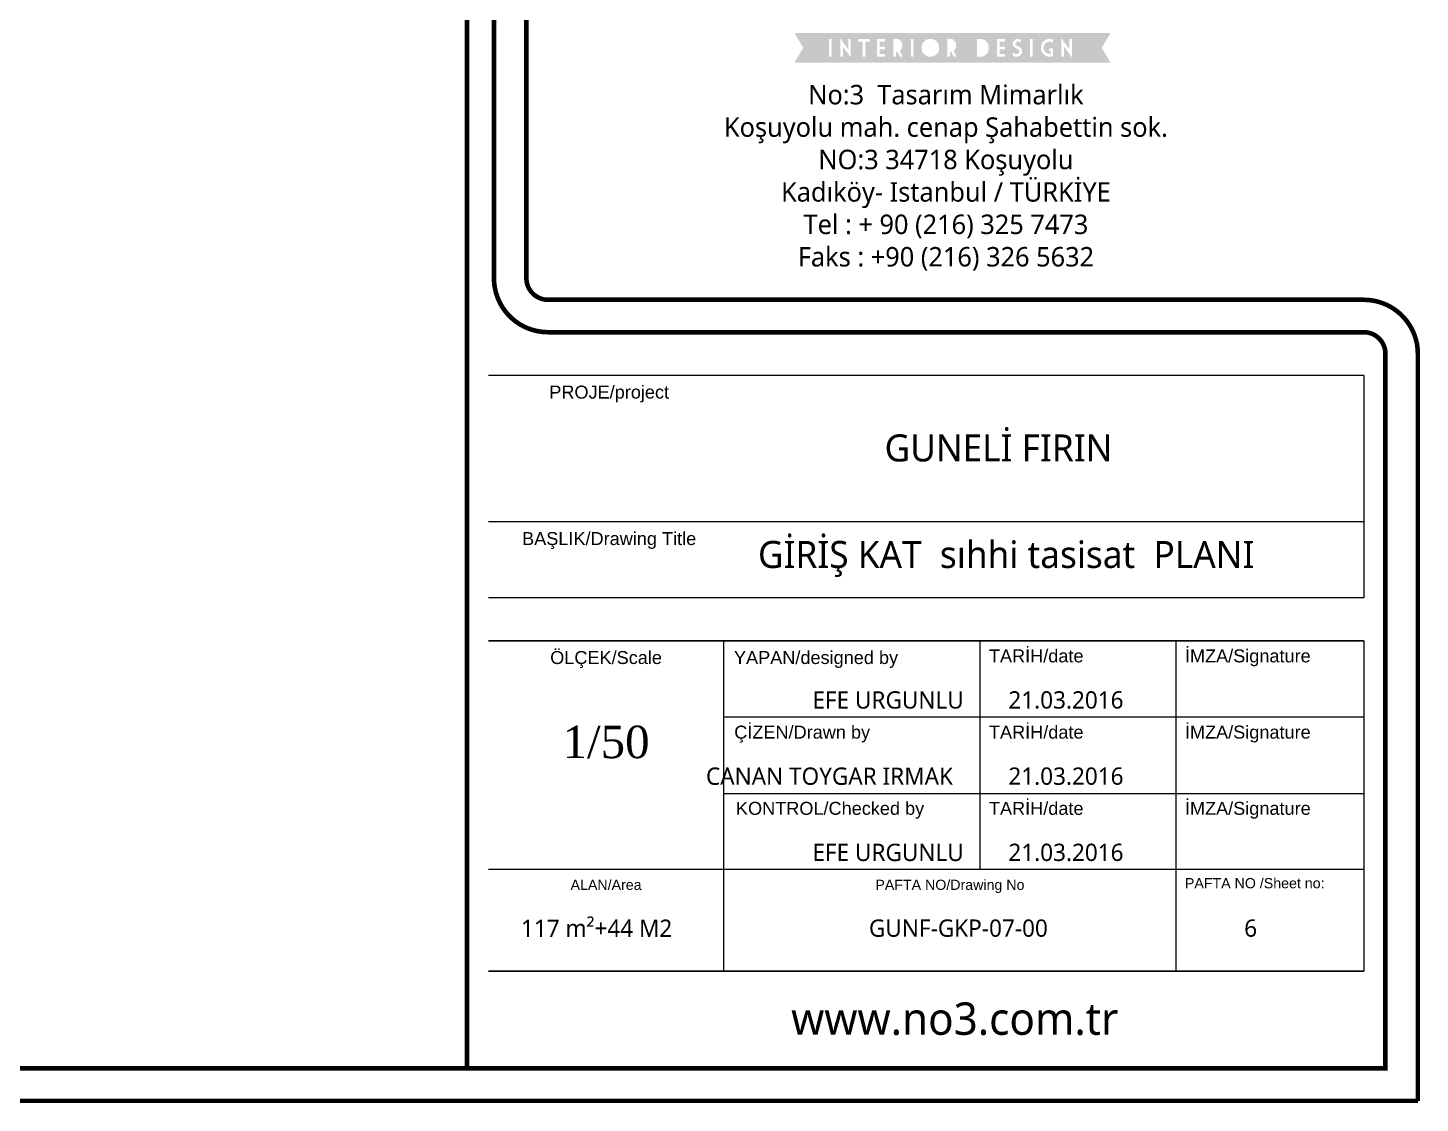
# Model space of a CAD drawing. Header units: millimetres. Extents: x 54215 to 67697, y 23496 to 56611.
# Drawn here: x 57904 to 58550, y 44051 to 44550 of the extents above; entities that cross this region are included whole.
import ezdxf
from ezdxf.enums import TextEntityAlignment as Align

# ---------------------------------------------------------------- set-up
doc = ezdxf.new("R2010")
doc.units = ezdxf.units.MM
doc.layers.add('Layer 1', color=7, linetype='Continuous')
doc.layers.add('t_yazı', color=154, linetype='Continuous', lineweight=25)
doc.styles.add('ARIALT', font='arial.ttf', dxfattribs={"height": 10})
doc.styles.get("Standard").update_dxf_attribs({"font": 'arial.ttf'})

msp = doc.modelspace()

# ---------------------------------------------------------------- hatches: boundary and pattern name
at = {"layer": 'Layer 1', "true_color": 0xe74a37}
h = msp.add_hatch(color=13, dxfattribs=at)
h.dxf.hatch_style = 2
h.paths.add_polyline_path([(58378.67, 44547.756), (58287.264, 44547.756), (58259.541, 44547.756), (58263.67, 44540.803), (58259.541, 44533.848), (58287.264, 44533.848), (58378.67, 44533.848), (58406.395, 44533.848), (58402.264, 44540.803), (58406.395, 44547.756)])
h.paths.add_polyline_path([(58276.867, 44536.672), (58275.657, 44536.672), (58275.657, 44544.885), (58276.867, 44544.885)])
h.paths.add_polyline_path([(58285.757, 44536.31), (58282.069, 44541.464), (58282.069, 44536.672), (58280.86, 44536.672), (58280.86, 44545.265), (58284.548, 44540.098), (58284.548, 44544.93), (58285.757, 44544.93)])
h.paths.add_polyline_path([(58294.44, 44543.635), (58292.454, 44543.635), (58292.454, 44536.717), (58291.244, 44536.717), (58291.244, 44543.635), (58289.258, 44543.635), (58289.258, 44544.93), (58294.44, 44544.93)])
h.paths.add_polyline_path([(58301.622, 44543.635), (58299.155, 44543.635), (58299.155, 44541.404), (58301.622, 44541.404), (58301.622, 44540.153), (58299.155, 44540.153), (58299.155, 44537.922), (58301.622, 44537.922), (58301.622, 44536.672), (58297.941, 44536.672), (58297.941, 44544.885), (58301.622, 44544.885)])
edge = h.paths.add_edge_path()
edge.add_spline(control_points=[(58309.404, 44540.405), (58309.404, 44540.405), (58309.404, 44540.405), (58308.875, 44539.823), (58308.741, 44539.679), (58308.605, 44539.552), (58308.46, 44539.445), (58308.46, 44539.445), (58309.901, 44536.66), (58309.901, 44536.66), (58309.901, 44536.66), (58308.606, 44536.66), (58308.606, 44536.66), (58308.606, 44536.66), (58307.408, 44538.993), (58307.408, 44538.993), (58307.258, 44538.967), (58307.108, 44538.954), (58306.954, 44538.954), (58306.882, 44538.954), (58306.811, 44538.958), (58306.737, 44538.964), (58306.737, 44538.964), (58306.737, 44536.683), (58306.737, 44536.683), (58306.737, 44536.683), (58305.529, 44536.683), (58305.529, 44536.683), (58305.529, 44536.683), (58305.529, 44544.896), (58305.529, 44544.896), (58305.529, 44544.896), (58306.737, 44544.896), (58306.737, 44544.896), (58306.737, 44544.896), (58306.737, 44544.891), (58306.737, 44544.891), (58306.811, 44544.895), (58306.882, 44544.896), (58306.954, 44544.896), (58307.705, 44544.896), (58308.346, 44544.606), (58308.875, 44544.026), (58309.404, 44543.445), (58309.669, 44542.746), (58309.669, 44541.929), (58309.669, 44541.107), (58309.404, 44540.405)], knot_values=[0, 0, 0, 0, 0.00005, 0.0001, 1, 1, 1, 2, 2, 2, 3, 3, 3, 4, 4, 4, 5, 5, 5, 6, 6, 6, 7, 7, 7, 8, 8, 8, 9, 9, 9, 10, 10, 10, 11, 11, 11, 12, 12, 12, 13, 13, 13, 14, 14, 14, 15, 15, 15, 15], degree=3, periodic=0)
h.paths.add_polyline_path([(58314.838, 44536.672), (58313.628, 44536.672), (58313.628, 44544.93), (58314.838, 44544.93)])
edge = h.paths.add_edge_path()
edge.add_spline(control_points=[(58325.208, 44544.108), (58325.208, 44544.108), (58325.208, 44544.108), (58325.577, 44543.737), (58325.949, 44543.364), (58326.241, 44542.925), (58326.455, 44542.417), (58326.669, 44541.908), (58326.777, 44541.369), (58326.777, 44540.8), (58326.777, 44540.228), (58326.669, 44539.691), (58326.455, 44539.192), (58326.241, 44538.691), (58325.949, 44538.255), (58325.577, 44537.883), (58325.208, 44537.511), (58324.774, 44537.217), (58324.282, 44536.999), (58323.789, 44536.78), (58323.26, 44536.672), (58322.695, 44536.672), (58322.127, 44536.672), (58321.595, 44536.78), (58321.103, 44536.999), (58320.61, 44537.217), (58320.177, 44537.511), (58319.807, 44537.883), (58319.436, 44538.255), (58319.144, 44538.691), (58318.93, 44539.192), (58318.716, 44539.691), (58318.609, 44540.228), (58318.609, 44540.8), (58318.609, 44541.369), (58318.716, 44541.908), (58318.93, 44542.417), (58319.144, 44542.925), (58319.436, 44543.364), (58319.807, 44543.737), (58320.177, 44544.108), (58320.61, 44544.402), (58321.103, 44544.617), (58321.595, 44544.833), (58322.127, 44544.943), (58322.695, 44544.943), (58323.26, 44544.943), (58323.789, 44544.833), (58324.282, 44544.617), (58324.774, 44544.402), (58325.208, 44544.108)], knot_values=[0, 0, 0, 0, 0.00005, 0.0001, 1, 1, 1, 2, 2, 2, 3, 3, 3, 4, 4, 4, 5, 5, 5, 6, 6, 6, 7, 7, 7, 8, 8, 8, 9, 9, 9, 10, 10, 10, 11, 11, 11, 12, 12, 12, 13, 13, 13, 14, 14, 14, 15, 15, 15, 16, 16, 16, 16], degree=3, periodic=0)
edge = h.paths.add_edge_path()
edge.add_spline(control_points=[(58334.408, 44540.405), (58334.408, 44540.405), (58334.408, 44540.405), (58333.879, 44539.823), (58333.746, 44539.679), (58333.607, 44539.552), (58333.464, 44539.445), (58333.464, 44539.445), (58334.904, 44536.66), (58334.904, 44536.66), (58334.904, 44536.66), (58333.61, 44536.66), (58333.61, 44536.66), (58333.61, 44536.66), (58332.411, 44538.993), (58332.411, 44538.993), (58332.264, 44538.967), (58332.111, 44538.954), (58331.957, 44538.954), (58331.886, 44538.954), (58331.813, 44538.958), (58331.741, 44538.964), (58331.741, 44538.964), (58331.741, 44536.683), (58331.741, 44536.683), (58331.741, 44536.683), (58330.531, 44536.683), (58330.531, 44536.683), (58330.531, 44536.683), (58330.531, 44544.896), (58330.531, 44544.896), (58330.531, 44544.896), (58331.741, 44544.896), (58331.741, 44544.896), (58331.741, 44544.896), (58331.741, 44544.891), (58331.741, 44544.891), (58331.813, 44544.895), (58331.886, 44544.896), (58331.957, 44544.896), (58332.71, 44544.896), (58333.35, 44544.606), (58333.879, 44544.026), (58334.408, 44543.445), (58334.672, 44542.746), (58334.672, 44541.929), (58334.672, 44541.107), (58334.408, 44540.405)], knot_values=[0, 0, 0, 0, 0.00005, 0.0001, 1, 1, 1, 2, 2, 2, 3, 3, 3, 4, 4, 4, 5, 5, 5, 6, 6, 6, 7, 7, 7, 8, 8, 8, 9, 9, 9, 10, 10, 10, 11, 11, 11, 12, 12, 12, 13, 13, 13, 14, 14, 14, 15, 15, 15, 15], degree=3, periodic=0)
edge = h.paths.add_edge_path()
edge.add_spline(control_points=[(58345.864, 44544.885), (58345.864, 44544.885), (58345.864, 44544.885), (58345.864, 44544.885), (58346.962, 44544.885), (58347.897, 44544.484), (58348.673, 44543.684), (58349.45, 44542.882), (58349.837, 44541.913), (58349.837, 44540.779), (58349.837, 44539.647), (58349.45, 44538.681), (58348.673, 44537.877), (58347.897, 44537.074), (58346.962, 44536.672), (58345.864, 44536.672), (58345.864, 44536.672), (58344.401, 44536.672), (58344.401, 44536.672), (58344.401, 44536.672), (58344.401, 44544.885), (58344.401, 44544.885), (58344.401, 44544.885), (58345.864, 44544.885)], knot_values=[0, 0, 0, 0, 0.00005, 0.0001, 1, 1, 1, 2, 2, 2, 3, 3, 3, 4, 4, 4, 5, 5, 5, 6, 6, 6, 7, 7, 7, 7], degree=3, periodic=0)
h.paths.add_polyline_path([(58357.275, 44543.635), (58354.808, 44543.635), (58354.808, 44541.404), (58357.275, 44541.404), (58357.275, 44540.153), (58354.808, 44540.153), (58354.808, 44537.922), (58357.275, 44537.922), (58357.275, 44536.672), (58353.594, 44536.672), (58353.594, 44544.885), (58357.275, 44544.885)])
edge = h.paths.add_edge_path()
edge.add_spline(control_points=[(58364.482, 44540.849), (58364.482, 44540.849), (58364.482, 44540.849), (58364.658, 44540.678), (58364.834, 44540.507), (58364.976, 44540.291), (58365.085, 44540.032), (58365.193, 44539.771), (58365.25, 44539.463), (58365.258, 44539.104), (58365.258, 44538.778), (58365.192, 44538.465), (58365.058, 44538.17), (58364.925, 44537.875), (58364.74, 44537.614), (58364.502, 44537.387), (58364.265, 44537.16), (58363.992, 44536.981), (58363.684, 44536.852), (58363.376, 44536.725), (58363.055, 44536.66), (58362.72, 44536.66), (58362.376, 44536.66), (58362.07, 44536.706), (58361.805, 44536.795), (58361.54, 44536.884), (58361.257, 44537.045), (58360.955, 44537.275), (58360.955, 44537.275), (58360.955, 44538.809), (58360.955, 44538.809), (58361.144, 44538.605), (58361.285, 44538.465), (58361.389, 44538.394), (58361.489, 44538.321), (58361.612, 44538.243), (58361.758, 44538.162), (58361.903, 44538.079), (58362.064, 44538.01), (58362.239, 44537.955), (58362.416, 44537.899), (58362.591, 44537.872), (58362.764, 44537.872), (58363.12, 44537.872), (58363.412, 44538), (58363.641, 44538.255), (58363.869, 44538.509), (58363.984, 44538.81), (58363.984, 44539.16), (58363.984, 44539.447), (58363.887, 44539.679), (58363.693, 44539.859), (58363.498, 44540.037), (58363.18, 44540.241), (58362.737, 44540.472), (58362.47, 44540.613), (58362.247, 44540.743), (58362.063, 44540.856), (58361.878, 44540.972), (58361.702, 44541.115), (58361.531, 44541.287), (58361.364, 44541.457), (58361.228, 44541.661), (58361.122, 44541.898), (58361.017, 44542.133), (58360.966, 44542.412), (58360.966, 44542.731), (58360.981, 44543.045), (58361.054, 44543.334), (58361.187, 44543.605), (58361.32, 44543.875), (58361.501, 44544.11), (58361.727, 44544.312), (58361.954, 44544.516), (58362.212, 44544.673), (58362.502, 44544.784), (58362.791, 44544.896), (58363.097, 44544.951), (58363.416, 44544.951), (58363.658, 44544.945), (58363.877, 44544.911), (58364.075, 44544.849), (58364.272, 44544.788), (58364.498, 44544.678), (58364.75, 44544.518), (58364.75, 44544.518), (58364.75, 44543.228), (58364.75, 44543.228), (58364.598, 44543.331), (58364.495, 44543.397), (58364.439, 44543.421), (58364.383, 44543.445), (58364.306, 44543.487), (58364.202, 44543.544), (58364.099, 44543.601), (58363.98, 44543.651), (58363.846, 44543.692), (58363.71, 44543.733), (58363.567, 44543.753), (58363.416, 44543.753), (58363.078, 44543.748), (58362.792, 44543.639), (58362.559, 44543.421), (58362.325, 44543.204), (58362.206, 44542.951), (58362.206, 44542.665), (58362.215, 44542.392), (58362.312, 44542.177), (58362.502, 44542.016), (58362.691, 44541.853), (58362.994, 44541.671), (58363.416, 44541.469), (58363.706, 44541.33), (58363.939, 44541.203), (58364.12, 44541.097), (58364.302, 44540.989), (58364.482, 44540.849)], knot_values=[0, 0, 0, 0, 0.00005, 0.0001, 1, 1, 1, 2, 2, 2, 3, 3, 3, 4, 4, 4, 5, 5, 5, 6, 6, 6, 7, 7, 7, 8, 8, 8, 9, 9, 9, 10, 10, 10, 11, 11, 11, 12, 12, 12, 13, 13, 13, 14, 14, 14, 15, 15, 15, 16, 16, 16, 17, 17, 17, 18, 18, 18, 19, 19, 19, 20, 20, 20, 21, 21, 21, 22, 22, 22, 23, 23, 23, 24, 24, 24, 25, 25, 25, 26, 26, 26, 27, 27, 27, 28, 28, 28, 29, 29, 29, 30, 30, 30, 31, 31, 31, 32, 32, 32, 33, 33, 33, 34, 34, 34, 35, 35, 35, 36, 36, 36, 37, 37, 37, 38, 38, 38, 38], degree=3, periodic=0)
h.paths.add_polyline_path([(58370.239, 44536.672), (58369.029, 44536.672), (58369.029, 44544.93), (58370.239, 44544.93)])
edge = h.paths.add_edge_path()
edge.add_spline(control_points=[(58376.01, 44544.402), (58376.01, 44544.402), (58376.01, 44544.402), (58376.504, 44544.617), (58376.996, 44544.833), (58377.528, 44544.943), (58378.096, 44544.943), (58378.63, 44544.943), (58379.129, 44544.846), (58379.598, 44544.657), (58379.598, 44544.657), (58379.598, 44543.212), (58379.598, 44543.212), (58379.463, 44543.298), (58379.324, 44543.373), (58379.176, 44543.435), (58378.837, 44543.579), (58378.477, 44543.652), (58378.096, 44543.652), (58377.712, 44543.652), (58377.35, 44543.579), (58377.011, 44543.435), (58376.674, 44543.29), (58376.378, 44543.088), (58376.125, 44542.829), (58375.874, 44542.57), (58375.676, 44542.268), (58375.532, 44541.919), (58375.387, 44541.573), (58375.316, 44541.198), (58375.316, 44540.8), (58375.316, 44540.404), (58375.387, 44540.031), (58375.532, 44539.683), (58375.676, 44539.334), (58375.874, 44539.031), (58376.125, 44538.774), (58376.378, 44538.514), (58376.674, 44538.311), (58377.011, 44538.165), (58377.35, 44538.018), (58377.712, 44537.945), (58378.096, 44537.945), (58378.255, 44537.945), (58378.409, 44537.957), (58378.562, 44537.984), (58378.562, 44537.984), (58378.562, 44539.35), (58378.562, 44539.35), (58378.562, 44539.35), (58377.725, 44539.35), (58377.725, 44539.35), (58377.725, 44539.35), (58377.725, 44540.601), (58377.725, 44540.601), (58377.725, 44540.601), (58379.598, 44540.601), (58379.598, 44540.601), (58379.598, 44540.601), (58379.598, 44536.962), (58379.598, 44536.962), (58379.129, 44536.769), (58378.63, 44536.672), (58378.096, 44536.672), (58377.528, 44536.672), (58376.996, 44536.78), (58376.504, 44536.999), (58376.01, 44537.217), (58375.579, 44537.511), (58375.209, 44537.883), (58374.838, 44538.255), (58374.546, 44538.691), (58374.332, 44539.192), (58374.118, 44539.691), (58374.011, 44540.228), (58374.011, 44540.8), (58374.011, 44541.369), (58374.118, 44541.908), (58374.332, 44542.417), (58374.546, 44542.925), (58374.838, 44543.364), (58375.209, 44543.737), (58375.579, 44544.108), (58376.01, 44544.402)], knot_values=[0, 0, 0, 0, 0.00005, 0.0001, 1, 1, 1, 2, 2, 2, 3, 3, 3, 4, 4, 4, 5, 5, 5, 6, 6, 6, 7, 7, 7, 8, 8, 8, 9, 9, 9, 10, 10, 10, 11, 11, 11, 12, 12, 12, 13, 13, 13, 14, 14, 14, 15, 15, 15, 16, 16, 16, 17, 17, 17, 18, 18, 18, 19, 19, 19, 20, 20, 20, 21, 21, 21, 22, 22, 22, 23, 23, 23, 24, 24, 24, 25, 25, 25, 26, 26, 26, 27, 27, 27, 27], degree=3, periodic=0)
h.paths.add_polyline_path([(58388.463, 44536.31), (58384.777, 44541.464), (58384.777, 44536.672), (58383.567, 44536.672), (58383.567, 44545.265), (58387.254, 44540.098), (58387.254, 44544.93), (58388.463, 44544.93)])

# ---------------------------------------------------------------- linework, layer by layer
at = {"color": 250}
for p, q in [((58523.96, 44388.687), (58117.558, 44388.687)), ((58523.96, 44388.687), (58523.96, 44285.494)), ((58117.558, 44320.886), (58523.96, 44320.886)), ((58523.96, 44285.494), (58117.558, 44285.494)), ((58523.96, 44265.424), (58117.558, 44265.424)), ((58117.558, 44265.424), (58523.96, 44265.424)), ((58226.685, 44265.424), (58226.685, 44112.058)), ((58345.674, 44265.424), (58345.674, 44159.247)), ((58436.665, 44265.424), (58436.665, 44112.058)), ((58523.96, 44265.424), (58523.96, 44112.058)), ((58523.96, 44230.032), (58226.685, 44230.032)), ((58226.685, 44194.64), (58523.96, 44194.64)), ((58523.96, 44159.247), (58117.558, 44159.247)), ((58117.558, 44112.058), (58523.96, 44112.058)), ((58523.96, 44112.058), (58117.558, 44112.058))]:
    msp.add_line(p, q, dxfattribs=at)
at = {"color": 252, "const_width": 2.135}
for points in [[(58549.046, 44051.85), (54216.086, 44051.85), (54216.086, 45851.85), (58549.046, 45851.85), (58549.046, 44712.802, -0.4142136), (58523.96, 44687.715), (58145.153, 44687.715, 0.4142136), (58135.119, 44677.68), (58135.119, 44433.843, 0.4142136), (58145.153, 44423.808), (58523.96, 44423.808, -0.4142136), (58549.046, 44398.722), (58549.046, 44051.85)], [(58533.994, 44712.802, -0.4142136), (58523.96, 44702.767), (58145.153, 44702.767, 0.4142136), (58120.067, 44677.68), (58120.067, 44433.843, 0.4142136), (58145.153, 44408.756), (58523.96, 44408.756, -0.4142136), (58533.994, 44398.722), (58533.994, 44066.902), (54231.138, 44066.902), (54231.138, 45836.798), (58533.994, 45836.798), (58533.994, 44712.802)]]:
    msp.add_lwpolyline(points, format="xyb", dxfattribs=at)
msp.add_lwpolyline([(58107.524, 44066.902), (58107.524, 45836.798)], dxfattribs=at)

# ---------------------------------------------------------------- texts
at = {"color": 7}
for s, insert, char_height, width, attachment_point in [('{\\fLucida Sans Unicode|b0|i0|c162|p34;No:3  Tasarım Mimarlık\\PKoşuyolu mah. cenap Şahabettin sok.\\PNO:3 34718 Koşuyolu\\PKadıköy- Istanbul / TÜRKİYE\\PTel : + 90 (216) 325 7473\\PFaks : +90 (216) 326 5632}', (58329.925, 44480.427), 9.03114, 233.90379, 5), ('{\\fLucida Sans Unicode|b0|i0|c162|p34;GUNELİ FIRIN}', (58354.336, 44354.929), 12.54325, 279.45279, 5), ('{\\fLucida Sans Unicode|b0|i0|c162|p34;GİRİŞ KAT  sıhhi tasisat  PLANI}', (58357.904, 44303.448), 12.54325, 307.0384, 5), ('{\\fLucida Sans Unicode|b0|i0|c162|p34;EFE URGUNLU}', (58267.935, 44237.948), 8.02768, 307.0384, 4), ('{\\fLucida Sans Unicode|b0|i0|c162|p34;21.03.2016}', (58358.926, 44237.948), 8.02768, 307.0384, 4), ('{\\fGeorgia|b0|i0|c162|p18;1/50\\P}', (58172.121, 44218.393), 15.0519, 307.0384, 5), ('{\\fLucida Sans Unicode|b0|i0|c162|p34;CANAN TOYGAR IRMAK}', (58218.506, 44202.556), 8.02768, 307.0384, 4), ('{\\fLucida Sans Unicode|b0|i0|c162|p34;21.03.2016}', (58358.926, 44202.556), 8.02768, 307.0384, 4), ('{\\fLucida Sans Unicode|b0|i0|c162|p34;EFE URGUNLU}', (58267.935, 44167.163), 8.02768, 307.0384, 4), ('{\\fLucida Sans Unicode|b0|i0|c162|p34;21.03.2016}', (58358.926, 44167.163), 8.02768, 307.0384, 4), ('{\\fLucida Sans Unicode|b0|i0|c162|p34;117 m²+44 M2}', (58132.643, 44132.003), 8.02768, 307.0384, 4), ('{\\fLucida Sans Unicode|b0|i0|c162|p34;GUNF-GKP-07-00}', (58294.176, 44132.003), 8.02768, 307.0384, 4), ('{\\fLucida Sans Unicode|b0|i0|c162|p34;6}', (58468.42, 44132.003), 8.02768, 307.0384, 4), ('{\\fLucida Sans Unicode|b0|i0|c162|p34;www.no3.com.tr}', (58334.023, 44089.889), 15.0519, 233.90379, 5)]:
    msp.add_mtext(s, dxfattribs=dict(at, insert=insert, char_height=char_height, width=width, attachment_point=attachment_point))
at = {"layer": 't_yazı', "linetype": 'Continuous', "style": 'ARIALT'}
for s, height, p in [('ALAN/Area', 4.719, (58172.121, 44152.169)), ('PAFTA NO/Drawing No', 4.71898, (58331.765, 44152.169))]:
    msp.add_text(s, height=height, dxfattribs=at).set_placement(p, align=Align.MIDDLE_CENTER)
at = {"layer": 't_yazı', "style": 'ARIALT'}
for s, insert, char_height, width, attachment_point in [('PROJE/project', (58173.559, 44383.968), 6.02076, 111.9856, 2), ('BAŞLIK/Drawing Title', (58173.559, 44315.947), 6.02076, 111.9856, 2), ('ÖLÇEK/Scale', (58172.121, 44260.705), 6.02076, 40.67138, 2), ('YAPAN/designed by', (58269.609, 44260.705), 6.02076, 111.9856, 2), ('TARİH/date', (58349.887, 44261.468), 6.0208, 45.79917, 1), ('İMZA/Signature', (58440.878, 44261.468), 6.02076, 45.79917, 1), ('ÇİZEN/Drawn by', (58263.167, 44226.076), 6.02076, 111.9856, 2), ('TARİH/date', (58349.887, 44226.076), 6.0208, 45.79917, 1), ('İMZA/Signature', (58440.878, 44226.076), 6.02076, 45.79917, 1), ('KONTROL/Checked by', (58232.428, 44190.683), 6.02076, 100.6056, 1), ('TARİH/date', (58349.887, 44190.683), 6.0208, 45.79917, 1), ('İMZA/Signature', (58440.878, 44190.683), 6.02076, 45.79917, 1)]:
    msp.add_mtext(s, dxfattribs=dict(at, insert=insert, char_height=char_height, width=width, attachment_point=attachment_point))
at = {"layer": 't_yazı', "linetype": 'Continuous', "insert": (58440.878, 44155.291), "char_height": 4.71898, "width": 113.029, "attachment_point": 1, "style": 'ARIALT'}
msp.add_mtext('PAFTA NO /Sheet no:', dxfattribs=at)

doc.saveas('drawing.dxf')
